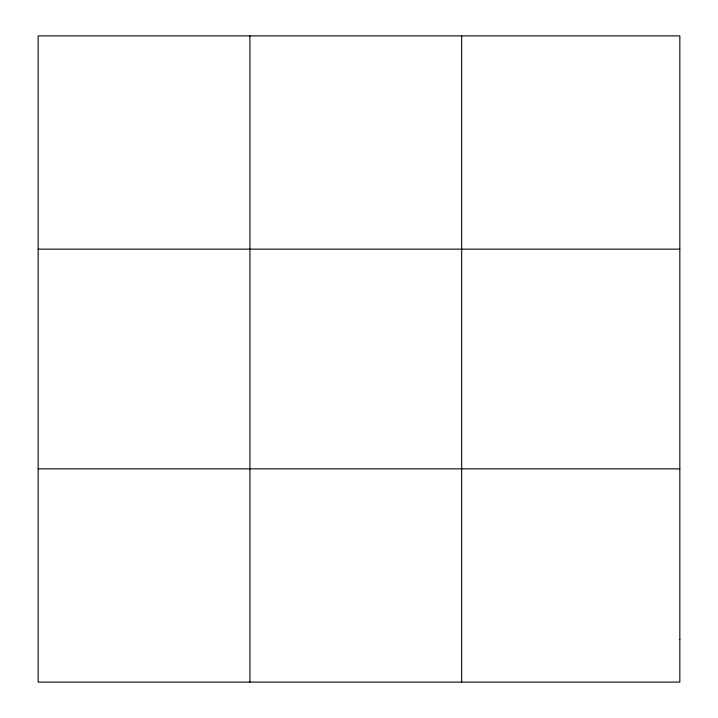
<?xml version="1.0" encoding="UTF-8"?>
<svg xmlns="http://www.w3.org/2000/svg" width="718" height="718" viewBox="0 0 718 718"><rect width="100%" height="100%" fill="white"/><g stroke="black" fill="none" stroke-linecap="round" stroke-linejoin="round"><path stroke-width="1.08" d="M249.918 682.1L249.918 35.9M461.665 682.1L461.665 35.9M38.162 249.146L679.838 249.146M38.162 468.854L679.838 468.854M679.838 639.451L679.838 682.1L38.162 682.1L38.162 35.9L679.838 35.9L679.838 639.451"/></g></svg>
